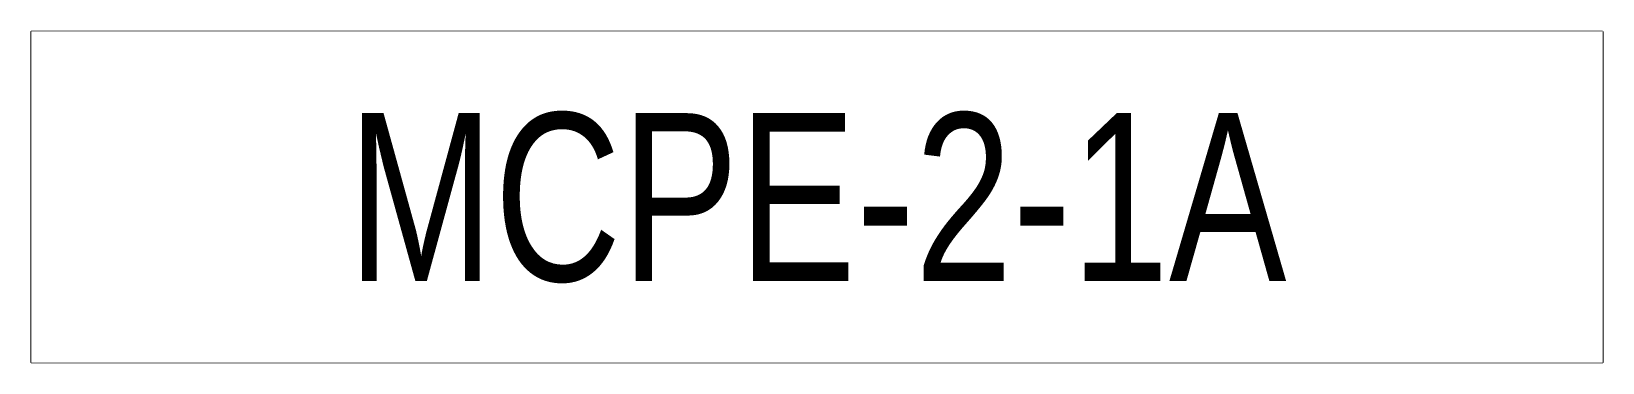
# Model space of a CAD drawing. Header units: millimetres. Extents: x -149088 to 500787, y -530175 to 1035835.
# Drawn here: x 266598 to 270102, y -124950 to -124210 of the extents above; entities that cross this region are included whole.
import ezdxf
from ezdxf.enums import TextEntityAlignment as Align

# ---------------------------------------------------------------- set-up
doc = ezdxf.new("R2010")
doc.units = ezdxf.units.MM
doc.header["$LTSCALE"] = 150
doc.linetypes.add('CONTINOUS', pattern=[0])
doc.layers.add('------01 Motor Control Panel or Center', color=4, linetype='Continuous')
doc.styles.add('ELEC', font='')
doc.styles.get('ELEC').set_extended_font_data('Dotum')

msp = doc.modelspace()

# ---------------------------------------------------------------- linework, layer by layer
at = {"layer": '------01 Motor Control Panel or Center', "linetype": 'CONTINOUS', "elevation": 0}
msp.add_lwpolyline([(270101.6, -124210), (270101.6, -124950), (266598.4, -124950), (266598.4, -124210)], close=True, dxfattribs=at)

# ---------------------------------------------------------------- next in the draw order: wipeouts: each hides what was drawn before it
at = {"color": 1}
msp.add_wipeout([(266598.4, -124210), (270101.6, -124210), (270101.6, -124950), (266598.4, -124950)], dxfattribs=at).dxf.layer = '------01 Motor Control Panel or Center'

# ---------------------------------------------------------------- next in the draw order: texts
at = {"layer": '------01 Motor Control Panel or Center', "linetype": 'CONTINOUS', "style": 'ELEC', "width": 0.8}
msp.add_text('MCPE-2-1A', height=375, dxfattribs=at).set_placement((268350, -124580), align=Align.MIDDLE)

doc.saveas('drawing.dxf')
